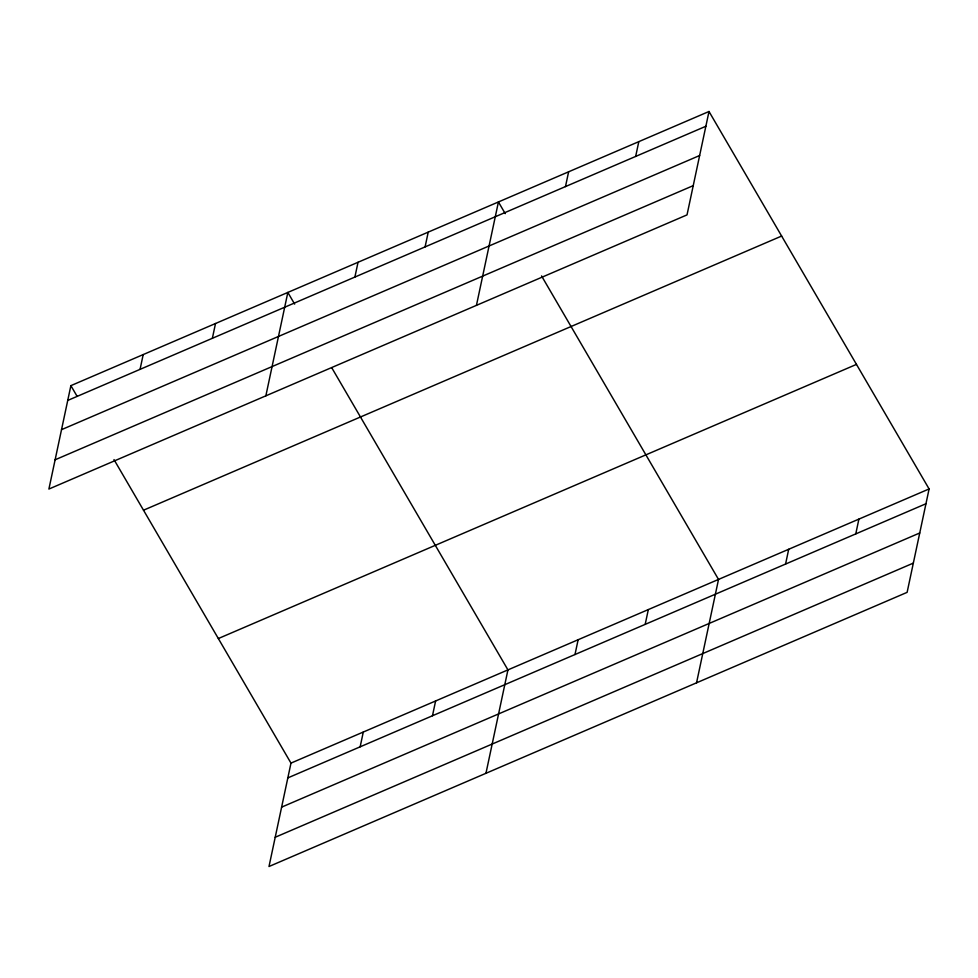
<?xml version="1.0" encoding="UTF-8"?>
<svg xmlns="http://www.w3.org/2000/svg" width="978" height="978" viewBox="0 0 978 978"><rect width="100%" height="100%" fill="white"/><g stroke="black" fill="none" stroke-linecap="round" stroke-linejoin="round"><path stroke-width="1.47" d="M70.881 385.65L48.9 489.049L687.021 214.891L709.001 111.492L70.881 385.65L76.932 396.029M140.062 369.354L143.204 354.574M212.373 338.29L215.515 323.498M265.857 395.833L287.838 292.434L294.647 304.109M354.892 277.055L358.034 262.275M113.998 459.599L290.979 763.109L268.999 866.508L907.119 592.35L929.1 488.951L709.001 111.492M425.088 246.908L428.23 232.116M360.149 746.825L363.29 732.045M476.445 305.356L498.425 201.957L505.235 213.644M432.472 715.749L435.613 700.969M565.48 186.59L568.621 171.798M485.956 773.292L507.937 669.893L331.725 367.691M635.663 156.431L638.805 141.651M574.991 654.526L578.132 639.746M645.187 624.367L648.328 609.587M696.544 682.827L718.524 579.428L541.543 275.918M785.566 564.061L788.708 549.269M855.762 533.902L858.904 519.11M67.739 400.43L705.859 126.272M61.516 429.672L699.649 155.514M55.11 459.794L693.243 185.649M143.509 510.21L781.63 236.053M218.338 638.548L856.471 364.391M290.979 763.109L929.1 488.951M287.825 777.901L925.958 503.743M281.615 807.143L919.736 532.986M275.209 837.266L913.342 563.108"/></g></svg>
